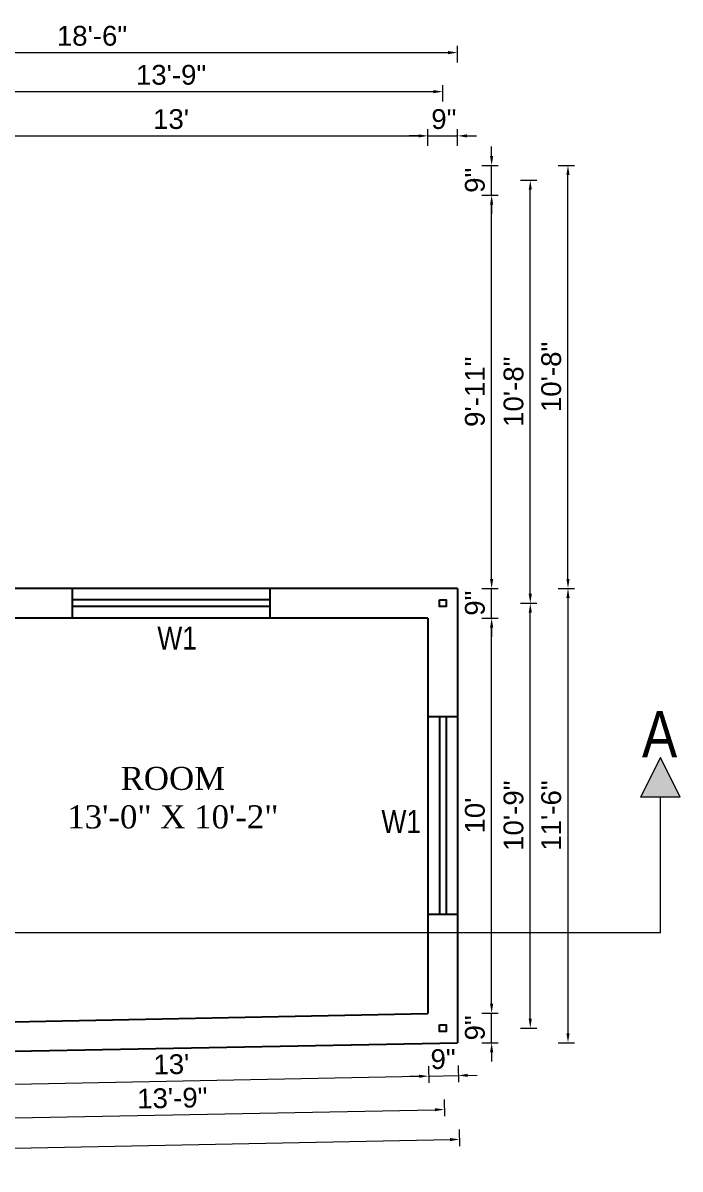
# Model space of a CAD drawing. Header units: inches. Extents: x 392906 to 410488, y -52747 to -40742.
# Drawn here: x 395786.6 to 395986.1, y -51103.8 to -50756 of the extents above; entities that cross this region are included whole.
import ezdxf

# ---------------------------------------------------------------- set-up
doc = ezdxf.new("R2010")
doc.units = ezdxf.units.IN
doc.header["$LTSCALE"] = 2
doc.header["$MEASUREMENT"] = 0
doc.header["$PDMODE"] = 34
doc.layers.get('0').update_dxf_attribs({"linetype": 'CONTINUOUS'})
doc.layers.get('DEFPOINTS').update_dxf_attribs({"color": 141, "linetype": 'CONTINUOUS'})
doc.layers.add('steps', color=253, linetype='CONTINUOUS', lineweight=20)
doc.styles.add('Lettring Text', font='arial.ttf')
doc.styles.get("Standard").update_dxf_attribs({"font": 'ARIALN.TTF'})
doc.dimstyles.new('Copy of Standard', dxfattribs={"dimtxt": 6, "dimasz": 2.875, "dimexe": 2, "dimexo": 4, "dimgap": 2, "dimtad": 1, "dimdec": 0, "dimrnd": 1, "dimzin": 0, "dimdsep": 46, "dimlunit": 4, "dimtxsty": 'Lettring Text', "dimcen": 0.1, "dimclrd": 7, "dimclre": 7, "dimclrt": 7, "dimazin": 0, "dimtfac": 0.645, "dimtdec": 0, "dimtmove": 1, "dimatfit": 0, "dimfxl": 3, "dimfxlon": 1, "dimtfillclr": 256, "dimtolj": 1, "dimtzin": 0, "dimlwd": -1, "dimlwe": -1, "dimarcsym": 2})

# ---------------------------------------------------------------- blocks, each defined once
blk = doc.blocks.new('*D994')
at = {"layer": 'DEFPOINTS', "color": 0, "ltscale": 0.5, "transparency": 16777216}
for p in [(395909.55, -51065.64), (395753.55, -51068.66), (395909.74, -51075.6)]:
    blk.add_point(p, dxfattribs=at)
at = {"layer": 'steps', "color": 7, "ltscale": 0.5, "transparency": 16777216}
for p, q in [((395909.69, -51072.6), (395909.78, -51077.6)), ((395753.69, -51075.62), (395753.78, -51080.62)), ((395756.62, -51078.56), (395906.87, -51075.65))]:
    blk.add_line(p, q, dxfattribs=at)
for points in [[(395906.86, -51075.17), (395906.88, -51076.13), (395909.74, -51075.6)], [(395756.61, -51078.08), (395756.63, -51079.04), (395753.74, -51078.62)]]:
    blk.add_solid(points, dxfattribs=at)
at = {"layer": 'steps', "color": 7, "ltscale": 0.5, "transparency": 16777216, "insert": (395831.65, -51072.04), "char_height": 6, "attachment_point": 5, "rotation": 1.1097, "style": 'Lettring Text'}
blk.add_mtext("\\A1;13'", dxfattribs=at)
blk = doc.blocks.new('*D995')
at = {"layer": 'DEFPOINTS', "color": 0, "ltscale": 0.5, "transparency": 16777216}
for p in [(395909.55, -51065.64), (395918.55, -51065.46), (395918.74, -51075.42)]:
    blk.add_point(p, dxfattribs=at)
at = {"layer": 'steps', "color": 7, "ltscale": 0.5, "transparency": 16777216}
for p, q in [((395909.69, -51072.6), (395909.78, -51077.6)), ((395918.69, -51072.42), (395918.78, -51077.42)), ((395906.87, -51075.65), (395904, -51075.71)), ((395909.74, -51075.6), (395918.74, -51075.42)), ((395921.62, -51075.37), (395924.49, -51075.31))]:
    blk.add_line(p, q, dxfattribs=at)
for points in [[(395906.86, -51075.17), (395906.88, -51076.13), (395909.74, -51075.6)], [(395921.61, -51074.89), (395921.63, -51075.84), (395918.74, -51075.42)]]:
    blk.add_solid(points, dxfattribs=at)
at = {"layer": 'steps', "color": 7, "ltscale": 0.5, "transparency": 16777216, "insert": (395914.15, -51070.45), "char_height": 6, "attachment_point": 5, "rotation": 1.1097, "style": 'Lettring Text'}
blk.add_mtext('\\A1;9"', dxfattribs=at)
blk = doc.blocks.new('*D998')
at = {"layer": 'DEFPOINTS', "color": 0, "ltscale": 0.5, "transparency": 16777216}
for p in [(395914.05, -51061.05), (395749.05, -51064.25), (395914.53, -51085.73)]:
    blk.add_point(p, dxfattribs=at)
at = {"layer": 'steps', "color": 7, "ltscale": 0.5, "transparency": 16777216}
for p, q in [((395914.47, -51082.73), (395914.57, -51087.73)), ((395749.47, -51085.93), (395749.57, -51090.93)), ((395752.4, -51088.87), (395911.65, -51085.79))]:
    blk.add_line(p, q, dxfattribs=at)
for points in [[(395911.65, -51085.31), (395911.66, -51086.27), (395914.53, -51085.73)], [(395752.39, -51088.39), (395752.41, -51089.35), (395749.53, -51088.93)]]:
    blk.add_solid(points, dxfattribs=at)
at = {"layer": 'steps', "color": 7, "ltscale": 0.5, "transparency": 16777216, "insert": (395831.93, -51082.27), "char_height": 6, "attachment_point": 5, "rotation": 1.1097, "style": 'Lettring Text'}
blk.add_mtext('\\A1;13\'-9"', dxfattribs=at)
blk = doc.blocks.new('*D999')
at = {"layer": 'DEFPOINTS', "color": 0, "ltscale": 0.5, "transparency": 16777216}
for p in [(395918.55, -51065.46), (395557.31, -51072.46), (395919.12, -51094.8)]:
    blk.add_point(p, dxfattribs=at)
at = {"layer": 'steps', "color": 7, "ltscale": 0.5, "transparency": 16777216}
for p, q in [((395560.75, -51101.75), (395916.25, -51094.86)), ((395919.06, -51091.81), (395919.16, -51096.8)), ((395557.82, -51098.8), (395557.91, -51103.8))]:
    blk.add_line(p, q, dxfattribs=at)
for points in [[(395916.24, -51094.38), (395916.25, -51095.34), (395919.12, -51094.8)], [(395560.74, -51101.27), (395560.76, -51102.23), (395557.88, -51101.8)]]:
    blk.add_solid(points, dxfattribs=at)
at = {"layer": 'steps', "color": 7, "ltscale": 0.5, "transparency": 16777216, "insert": (395738.4, -51093.24), "char_height": 6, "attachment_point": 5, "rotation": 1.1097, "style": 'Lettring Text'}
blk.add_mtext('\\A1;30\'-1"', dxfattribs=at)
blk = doc.blocks.new('*D1005')
at = {"layer": 'DEFPOINTS', "color": 0, "ltscale": 0.5, "transparency": 16777216}
for p in [(395909.55, -50790.32), (395753.55, -50927.61), (395909.55, -50927.61)]:
    blk.add_point(p, dxfattribs=at)
at = {"layer": 'steps', "color": 7, "ltscale": 0.5, "transparency": 16777216}
for p, q in [((395753.55, -50793.32), (395753.55, -50788.32)), ((395909.55, -50793.32), (395909.55, -50788.32)), ((395756.43, -50790.32), (395906.68, -50790.32))]:
    blk.add_line(p, q, dxfattribs=at)
for points in [[(395756.43, -50789.84), (395756.43, -50790.8), (395753.55, -50790.32)], [(395906.68, -50789.84), (395906.68, -50790.8), (395909.55, -50790.32)]]:
    blk.add_solid(points, dxfattribs=at)
at = {"layer": 'steps', "color": 7, "ltscale": 0.5, "transparency": 16777216, "insert": (395831.55, -50785.26), "char_height": 6, "attachment_point": 5, "style": 'Lettring Text'}
blk.add_mtext("\\A1;13'", dxfattribs=at)
blk = doc.blocks.new('*D1006')
at = {"layer": 'DEFPOINTS', "color": 0, "ltscale": 0.5, "transparency": 16777216}
for p in [(395918.55, -50790.32), (395909.55, -50927.61), (395918.55, -50927.61)]:
    blk.add_point(p, dxfattribs=at)
at = {"layer": 'steps', "color": 7, "ltscale": 0.5, "transparency": 16777216}
for p, q in [((395909.55, -50793.32), (395909.55, -50788.32)), ((395918.55, -50793.32), (395918.55, -50788.32)), ((395906.68, -50790.32), (395903.8, -50790.32)), ((395909.55, -50790.32), (395918.55, -50790.32)), ((395921.43, -50790.32), (395924.3, -50790.32))]:
    blk.add_line(p, q, dxfattribs=at)
for points in [[(395906.68, -50789.84), (395906.68, -50790.8), (395909.55, -50790.32)], [(395921.43, -50789.84), (395921.43, -50790.8), (395918.55, -50790.32)]]:
    blk.add_solid(points, dxfattribs=at)
at = {"layer": 'steps', "color": 7, "ltscale": 0.5, "transparency": 16777216, "insert": (395914.37, -50785.26), "char_height": 6, "attachment_point": 5, "style": 'Lettring Text'}
blk.add_mtext('\\A1;9"', dxfattribs=at)
blk = doc.blocks.new('*D1009')
at = {"layer": 'DEFPOINTS', "color": 0, "ltscale": 0.5, "transparency": 16777216}
for p in [(395914.05, -50776.9), (395749.05, -50932.11), (395914.05, -50932.11)]:
    blk.add_point(p, dxfattribs=at)
at = {"layer": 'steps', "color": 7, "ltscale": 0.5, "transparency": 16777216}
for p, q in [((395749.05, -50779.9), (395749.05, -50774.9)), ((395914.05, -50779.9), (395914.05, -50774.9)), ((395751.93, -50776.9), (395911.18, -50776.9))]:
    blk.add_line(p, q, dxfattribs=at)
for points in [[(395751.93, -50776.42), (395751.93, -50777.38), (395749.05, -50776.9)], [(395911.18, -50776.42), (395911.18, -50777.38), (395914.05, -50776.9)]]:
    blk.add_solid(points, dxfattribs=at)
at = {"layer": 'steps', "color": 7, "ltscale": 0.5, "transparency": 16777216, "insert": (395831.55, -50771.83), "char_height": 6, "attachment_point": 5, "style": 'Lettring Text'}
blk.add_mtext('\\A1;13\'-9"', dxfattribs=at)
blk = doc.blocks.new('*D1011')
at = {"layer": 'DEFPOINTS', "color": 0, "ltscale": 0.5, "transparency": 16777216}
for p in [(395918.55, -50765.05), (395696.55, -50799.29), (395918.55, -50927.61)]:
    blk.add_point(p, dxfattribs=at)
at = {"layer": 'steps', "color": 7, "ltscale": 0.5, "transparency": 16777216}
for p, q in [((395696.55, -50768.05), (395696.55, -50763.05)), ((395918.55, -50768.05), (395918.55, -50763.05)), ((395699.43, -50765.05), (395915.68, -50765.05))]:
    blk.add_line(p, q, dxfattribs=at)
for points in [[(395699.43, -50764.57), (395699.43, -50765.53), (395696.55, -50765.05)], [(395915.68, -50764.57), (395915.68, -50765.53), (395918.55, -50765.05)]]:
    blk.add_solid(points, dxfattribs=at)
at = {"layer": 'steps', "color": 7, "ltscale": 0.5, "transparency": 16777216, "insert": (395807.55, -50759.99), "char_height": 6, "attachment_point": 5, "style": 'Lettring Text'}
blk.add_mtext('\\A1;18\'-6"', dxfattribs=at)
blk = doc.blocks.new('*D1012')
at = {"layer": 'DEFPOINTS', "color": 0, "ltscale": 0.5, "transparency": 16777216}
for p in [(395918.55, -51056.46), (395928.88, -51056.46), (395918.55, -51065.46)]:
    blk.add_point(p, dxfattribs=at)
at = {"layer": 'steps', "color": 7, "ltscale": 0.5, "transparency": 16777216}
for p, q in [((395928.88, -51053.59), (395928.88, -51050.71)), ((395925.88, -51056.46), (395930.88, -51056.46)), ((395928.88, -51065.46), (395928.88, -51056.46)), ((395925.88, -51065.46), (395930.88, -51065.46)), ((395928.88, -51068.34), (395928.88, -51071.21))]:
    blk.add_line(p, q, dxfattribs=at)
for points in [[(395928.4, -51053.59), (395929.36, -51053.59), (395928.88, -51056.46)], [(395928.4, -51068.34), (395929.36, -51068.34), (395928.88, -51065.46)]]:
    blk.add_solid(points, dxfattribs=at)
at = {"layer": 'steps', "color": 7, "ltscale": 0.5, "transparency": 16777216, "insert": (395923.82, -51060.96), "char_height": 6, "attachment_point": 5, "rotation": 90, "style": 'Lettring Text'}
blk.add_mtext('\\A1;9"', dxfattribs=at)
blk = doc.blocks.new('*D1013')
at = {"layer": 'DEFPOINTS', "color": 0, "ltscale": 0.5, "transparency": 16777216}
for p in [(395918.55, -50936.61), (395928.88, -50936.61), (395918.55, -51056.46)]:
    blk.add_point(p, dxfattribs=at)
at = {"layer": 'steps', "color": 7, "ltscale": 0.5, "transparency": 16777216}
for p, q in [((395925.88, -50936.61), (395930.88, -50936.61)), ((395928.88, -51053.59), (395928.88, -50939.49)), ((395925.88, -51056.46), (395930.88, -51056.46))]:
    blk.add_line(p, q, dxfattribs=at)
for points in [[(395928.4, -50939.49), (395929.36, -50939.49), (395928.88, -50936.61)], [(395928.4, -51053.59), (395929.36, -51053.59), (395928.88, -51056.46)]]:
    blk.add_solid(points, dxfattribs=at)
at = {"layer": 'steps', "color": 7, "ltscale": 0.5, "transparency": 16777216, "insert": (395923.82, -50996.54), "char_height": 6, "attachment_point": 5, "rotation": 90, "style": 'Lettring Text'}
blk.add_mtext("\\A1;10'", dxfattribs=at)
blk = doc.blocks.new('*D1014')
at = {"layer": 'DEFPOINTS', "color": 0, "ltscale": 0.5, "transparency": 16777216}
for p in [(395918.55, -50927.61), (395928.88, -50927.61), (395918.55, -50936.61)]:
    blk.add_point(p, dxfattribs=at)
at = {"layer": 'steps', "color": 7, "ltscale": 0.5, "transparency": 16777216}
for p, q in [((395928.88, -50924.74), (395928.88, -50921.86)), ((395925.88, -50927.61), (395930.88, -50927.61)), ((395928.88, -50936.61), (395928.88, -50927.61)), ((395925.88, -50936.61), (395930.88, -50936.61)), ((395928.88, -50939.49), (395928.88, -50942.36))]:
    blk.add_line(p, q, dxfattribs=at)
for points in [[(395928.4, -50924.74), (395929.36, -50924.74), (395928.88, -50927.61)], [(395928.4, -50939.49), (395929.36, -50939.49), (395928.88, -50936.61)]]:
    blk.add_solid(points, dxfattribs=at)
at = {"layer": 'steps', "color": 7, "ltscale": 0.5, "transparency": 16777216, "insert": (395923.82, -50932.11), "char_height": 6, "attachment_point": 5, "rotation": 90, "style": 'Lettring Text'}
blk.add_mtext('\\A1;9"', dxfattribs=at)
blk = doc.blocks.new('*D1015')
at = {"layer": 'DEFPOINTS', "color": 0, "ltscale": 0.5, "transparency": 16777216}
for p in [(395696.55, -50808.29), (395928.88, -50808.29), (395918.55, -50927.61)]:
    blk.add_point(p, dxfattribs=at)
at = {"layer": 'steps', "color": 7, "ltscale": 0.5, "transparency": 16777216}
for p, q in [((395925.88, -50808.29), (395930.88, -50808.29)), ((395928.88, -50924.74), (395928.88, -50811.17)), ((395925.88, -50927.61), (395930.88, -50927.61))]:
    blk.add_line(p, q, dxfattribs=at)
for points in [[(395928.4, -50811.17), (395929.36, -50811.17), (395928.88, -50808.29)], [(395928.4, -50924.74), (395929.36, -50924.74), (395928.88, -50927.61)]]:
    blk.add_solid(points, dxfattribs=at)
at = {"layer": 'steps', "color": 7, "ltscale": 0.5, "transparency": 16777216, "insert": (395923.82, -50867.95), "char_height": 6, "attachment_point": 5, "rotation": 90, "style": 'Lettring Text'}
blk.add_mtext('\\A1;9\'-11"', dxfattribs=at)
blk = doc.blocks.new('*D1016')
at = {"layer": 'DEFPOINTS', "color": 0, "ltscale": 0.5, "transparency": 16777216}
for p in [(395696.55, -50799.29), (395928.88, -50799.29), (395696.55, -50808.29)]:
    blk.add_point(p, dxfattribs=at)
at = {"layer": 'steps', "color": 7, "ltscale": 0.5, "transparency": 16777216}
for p, q in [((395928.88, -50796.42), (395928.88, -50793.54)), ((395925.88, -50799.29), (395930.88, -50799.29)), ((395928.88, -50808.29), (395928.88, -50799.29)), ((395925.88, -50808.29), (395930.88, -50808.29)), ((395928.88, -50811.17), (395928.88, -50814.04))]:
    blk.add_line(p, q, dxfattribs=at)
for points in [[(395928.4, -50796.42), (395929.36, -50796.42), (395928.88, -50799.29)], [(395928.4, -50811.17), (395929.36, -50811.17), (395928.88, -50808.29)]]:
    blk.add_solid(points, dxfattribs=at)
at = {"layer": 'steps', "color": 7, "ltscale": 0.5, "transparency": 16777216, "insert": (395923.82, -50803.79), "char_height": 6, "attachment_point": 5, "rotation": 90, "style": 'Lettring Text'}
blk.add_mtext('\\A1;9"', dxfattribs=at)
blk = doc.blocks.new('*D1017')
at = {"layer": 'DEFPOINTS', "color": 0, "ltscale": 0.5, "transparency": 16777216}
for p in [(395914.05, -50932.11), (395940.61, -50932.11), (395914.05, -51061.05)]:
    blk.add_point(p, dxfattribs=at)
at = {"layer": 'steps', "color": 7, "ltscale": 0.5, "transparency": 16777216}
for p, q in [((395937.61, -50932.11), (395942.61, -50932.11)), ((395940.61, -51058.18), (395940.61, -50934.99)), ((395937.61, -51061.05), (395942.61, -51061.05))]:
    blk.add_line(p, q, dxfattribs=at)
for points in [[(395940.13, -50934.99), (395941.09, -50934.99), (395940.61, -50932.11)], [(395940.13, -51058.18), (395941.09, -51058.18), (395940.61, -51061.05)]]:
    blk.add_solid(points, dxfattribs=at)
at = {"layer": 'steps', "color": 7, "ltscale": 0.5, "transparency": 16777216, "insert": (395935.55, -50996.58), "char_height": 6, "attachment_point": 5, "rotation": 90, "style": 'Lettring Text'}
blk.add_mtext('\\A1;10\'-9"', dxfattribs=at)
blk = doc.blocks.new('*D1018')
at = {"layer": 'DEFPOINTS', "color": 0, "ltscale": 0.5, "transparency": 16777216}
for p in [(395692.05, -50803.79), (395940.61, -50803.79), (395914.05, -50932.11)]:
    blk.add_point(p, dxfattribs=at)
at = {"layer": 'steps', "color": 7, "ltscale": 0.5, "transparency": 16777216}
for p, q in [((395937.61, -50803.79), (395942.61, -50803.79)), ((395940.61, -50929.24), (395940.61, -50806.67)), ((395937.61, -50932.11), (395942.61, -50932.11))]:
    blk.add_line(p, q, dxfattribs=at)
for points in [[(395940.13, -50806.67), (395941.09, -50806.67), (395940.61, -50803.79)], [(395940.13, -50929.24), (395941.09, -50929.24), (395940.61, -50932.11)]]:
    blk.add_solid(points, dxfattribs=at)
at = {"layer": 'steps', "color": 7, "ltscale": 0.5, "transparency": 16777216, "insert": (395935.55, -50867.95), "char_height": 6, "attachment_point": 5, "rotation": 90, "style": 'Lettring Text'}
blk.add_mtext('\\A1;10\'-8"', dxfattribs=at)
blk = doc.blocks.new('*D1019')
at = {"layer": 'DEFPOINTS', "color": 0, "ltscale": 0.5, "transparency": 16777216}
for p in [(395918.55, -50927.61), (395918.55, -51065.46), (395952.06, -51065.46)]:
    blk.add_point(p, dxfattribs=at)
at = {"layer": 'steps', "color": 7, "ltscale": 0.5, "transparency": 16777216}
for p, q in [((395949.06, -50927.61), (395954.06, -50927.61)), ((395952.06, -50930.49), (395952.06, -51062.59)), ((395949.06, -51065.46), (395954.06, -51065.46))]:
    blk.add_line(p, q, dxfattribs=at)
for points in [[(395951.58, -50930.49), (395952.54, -50930.49), (395952.06, -50927.61)], [(395951.58, -51062.59), (395952.54, -51062.59), (395952.06, -51065.46)]]:
    blk.add_solid(points, dxfattribs=at)
at = {"layer": 'steps', "color": 7, "ltscale": 0.5, "transparency": 16777216, "insert": (395946.99, -50996.54), "char_height": 6, "attachment_point": 5, "rotation": 90, "style": 'Lettring Text'}
blk.add_mtext('\\A1;11\'-6"', dxfattribs=at)
blk = doc.blocks.new('*D1020')
at = {"layer": 'DEFPOINTS', "color": 0, "ltscale": 0.5, "transparency": 16777216}
for p in [(395696.55, -50799.29), (395952.06, -50799.29), (395918.55, -50927.61)]:
    blk.add_point(p, dxfattribs=at)
at = {"layer": 'steps', "color": 7, "ltscale": 0.5, "transparency": 16777216}
for p, q in [((395949.06, -50799.29), (395954.06, -50799.29)), ((395952.06, -50924.74), (395952.06, -50802.17)), ((395949.06, -50927.61), (395954.06, -50927.61))]:
    blk.add_line(p, q, dxfattribs=at)
for points in [[(395951.58, -50802.17), (395952.54, -50802.17), (395952.06, -50799.29)], [(395951.58, -50924.74), (395952.54, -50924.74), (395952.06, -50927.61)]]:
    blk.add_solid(points, dxfattribs=at)
at = {"layer": 'steps', "color": 7, "ltscale": 0.5, "transparency": 16777216, "insert": (395946.99, -50863.45), "char_height": 6, "attachment_point": 5, "rotation": 90, "style": 'Lettring Text'}
blk.add_mtext('\\A1;10\'-8"', dxfattribs=at)

msp = doc.modelspace()

# ---------------------------------------------------------------- hatches: boundary and pattern name
at = {"linetype": 'ByBlock', "lineweight": 5}
msp.add_hatch(color=7, dxfattribs=at).paths.add_polyline_path([(395980.1, -50978.97), (395986.1, -50990.97), (395974.1, -50990.97)])

# ---------------------------------------------------------------- linework, layer by layer
at = {"ltscale": 0.5}
for p, q in [((395918.55, -50927.61), (395744.55, -50927.61)), ((395801.55, -50927.61), (395801.55, -50936.61)), ((395861.55, -50927.61), (395861.55, -50936.61)), ((395918.55, -50927.61), (395918.55, -51065.46)), ((395861.55, -50931.11), (395801.55, -50931.11)), ((395861.55, -50933.11), (395801.55, -50933.11)), ((395909.55, -50936.61), (395744.55, -50936.61)), ((395909.55, -50936.61), (395909.55, -51056.64)), ((395918.55, -50966.54), (395909.55, -50966.54)), ((395913.05, -50966.54), (395913.05, -51026.54)), ((395915.05, -50966.54), (395915.05, -51026.54)), ((395918.55, -51026.54), (395909.55, -51026.54)), ((395753.55, -51059.66), (395909.55, -51056.64)), ((395557.31, -51072.46), (395918.55, -51065.46))]:
    msp.add_line(p, q, dxfattribs=at)
at = {"color": 7, "linetype": 'ByBlock', "lineweight": 5}
for p, q in [((395980.1, -50978.97), (395974.1, -50990.97)), ((395986.1, -50990.97), (395980.1, -50978.97)), ((395986.1, -50990.97), (395974.1, -50990.97)), ((395980.1, -51032.13), (395980.1, -50990.97)), ((395980.1, -51032.13), (395485.78, -51032.13))]:
    msp.add_line(p, q, dxfattribs=at)
at = {"ltscale": 0.5}
for points in [[(395913.05, -50931.11), (395915.05, -50931.11), (395915.05, -50933.11), (395913.05, -50933.11)], [(395913.05, -51060.05), (395915.05, -51060.05), (395915.05, -51062.05), (395913.05, -51062.05)]]:
    msp.add_lwpolyline(points, close=True, dxfattribs=at)

# ---------------------------------------------------------------- texts
at = {"color": 7, "linetype": 'ByBlock', "lineweight": 5, "insert": (395985.22, -50964.86), "char_height": 14, "width": 26.5803, "attachment_point": 3}
msp.add_mtext('A', dxfattribs=at)
at = {"layer": 'steps', "color": 7, "ltscale": 0.3, "char_height": 7}
for s, insert, width, attachment_point in [('W1', (395833.39, -50946.21), 18.6213, 8), ('{\\fTimes New Roman|b0|i0|c0|p18;ROOM\\P13\'-0" X 10\'-2"}', (395832.1, -50981.76), 67.6616, 2), ('W1', (395901.44, -51001.87), 18.6213, 8)]:
    msp.add_mtext(s, dxfattribs=dict(at, insert=insert, width=width, attachment_point=attachment_point))

# ---------------------------------------------------------------- dimensions: what is measured, and where the dimension line sits
at = {"layer": 'steps', "ltscale": 0.5}
for base, p1, p2, picture, middle in [((395918.55, -50765.05), (395696.55, -50799.29), (395918.55, -50927.61), '*D1011', (395807.55, -50759.99)), ((395914.05, -50776.9), (395749.05, -50932.11), (395914.05, -50932.11), '*D1009', (395831.55, -50771.83)), ((395909.55, -50790.32), (395753.55, -50927.61), (395909.55, -50927.61), '*D1005', (395831.55, -50785.26))]:
    dim = msp.add_linear_dim(base=base, p1=p1, p2=p2, dimstyle='Copy of Standard', dxfattribs=at)
    dim.commit()
    dim.dimension.update_dxf_attribs({"geometry": picture, "text_midpoint": middle})
dim = msp.add_linear_dim(base=(395918.55, -50790.32), p1=(395909.55, -50927.61), p2=(395918.55, -50927.61), dimstyle='Copy of Standard', dxfattribs=at)
dim.commit()
dim.dimension.update_dxf_attribs({"geometry": '*D1006', "text_midpoint": (395914.37, -50790.32), "dimtype": 160})
for base, p1, p2, angle, picture, middle in [((395928.88, -50799.29), (395696.55, -50808.29), (395696.55, -50799.29), 90, '*D1016', (395928.88, -50803.79)), ((395928.88, -50927.61), (395918.55, -50936.61), (395918.55, -50927.61), 90, '*D1014', (395928.88, -50932.11)), ((395928.88, -51056.46), (395918.55, -51065.46), (395918.55, -51056.46), 90, '*D1012', (395928.88, -51060.96)), ((395918.74, -51075.42), (395909.55, -51065.64), (395918.55, -51065.46), 181.1097, '*D995', (395914.24, -51075.51))]:
    dim = msp.add_linear_dim(base=base, p1=p1, p2=p2, angle=angle, dimstyle='Copy of Standard', dxfattribs=at)
    dim.commit()
    dim.dimension.update_dxf_attribs({"geometry": picture, "text_midpoint": middle, "dimtype": 160})
for base, p1, p2, angle, picture, middle in [((395952.06, -50799.29), (395918.55, -50927.61), (395696.55, -50799.29), 90, '*D1020', (395946.99, -50863.45)), ((395940.61, -50803.79), (395914.05, -50932.11), (395692.05, -50803.79), 90, '*D1018', (395935.55, -50867.95)), ((395928.88, -50808.29), (395918.55, -50927.61), (395696.55, -50808.29), 90, '*D1015', (395923.82, -50867.95)), ((395952.06, -51065.46), (395918.55, -50927.61), (395918.55, -51065.46), 90, '*D1019', (395946.99, -50996.54)), ((395940.61, -50932.11), (395914.05, -51061.05), (395914.05, -50932.11), 90, '*D1017', (395935.55, -50996.58)), ((395928.88, -50936.61), (395918.55, -51056.46), (395918.55, -50936.61), 90, '*D1013', (395923.82, -50996.54)), ((395914.53, -51085.73), (395749.05, -51064.25), (395914.05, -51061.05), 181.1097, '*D998', (395831.93, -51082.27)), ((395909.74, -51075.6), (395753.55, -51068.66), (395909.55, -51065.64), 181.1097, '*D994', (395831.65, -51072.04))]:
    dim = msp.add_linear_dim(base=base, p1=p1, p2=p2, angle=angle, dimstyle='Copy of Standard', dxfattribs=at)
    dim.commit()
    dim.dimension.update_dxf_attribs({"geometry": picture, "text_midpoint": middle})
dim = msp.add_aligned_dim(p1=(395557.31, -51072.46), p2=(395918.55, -51065.46), distance=-29.35, dimstyle='Copy of Standard', dxfattribs=at)
dim.commit()
dim.dimension.update_dxf_attribs({"geometry": '*D999', "text_midpoint": (395738.4, -51093.24)})

doc.saveas('drawing.dxf')
